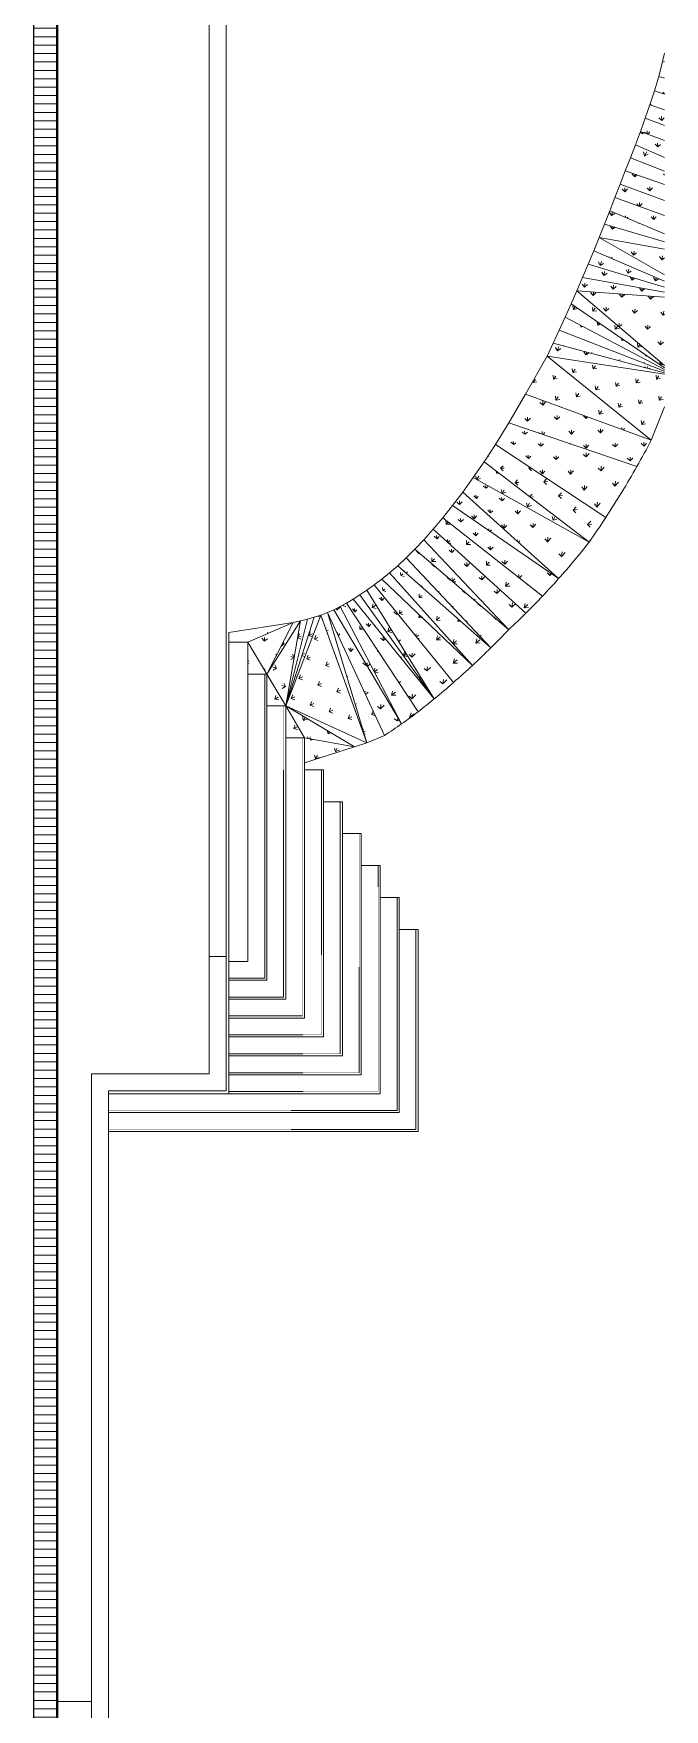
# Model space of a CAD drawing. Header units: millimetres. Extents: x 35540 to 832230, y -10956 to 416550.
# Drawn here: x 165497 to 173004, y 23644 to 43591 of the extents above; entities that cross this region are included whole.
import ezdxf

# ---------------------------------------------------------------- set-up
doc = ezdxf.new("R2010")
doc.units = ezdxf.units.MM
doc.linetypes.add('Overhead', pattern=[3.96875, 2.38125, -1.5875])
for name, color, linetype, lineweight in [('A-FLOR', 192, 'Continuous', 5), ('A-FLOR-LEVL', 51, 'Continuous', 5), ('A-FLOR-PATT', 8, 'Continuous', 5), ('A-WALL', 113, 'Continuous', 5), ('Q-CASE', 31, 'Continuous', 5), ('S-STRS', 31, 'Continuous', 5)]:
    doc.layers.add(name, color=color, linetype=linetype, lineweight=lineweight)

# ---------------------------------------------------------------- blocks, each defined once
blk = doc.blocks.new('DLN-Surface Channel-S1 - 300x150 _WD_-15637421-1_F U_F_A_')
at = {"layer": 'Q-CASE'}
h = blk.add_hatch(dxfattribs=at)
h.set_pattern_fill('FP_19', color=256, style=0, pattern_type=2)
h.set_pattern_definition([(270, (73747.67, 609.6), (100, 6e-15), [])])
h.paths.add_polyline_path([(21565, -135), (21565, 135), (-21565, 135), (-21565, -135), (20937, -135)], flags=0)
for p, q in [((-21565, 140), (21565, 140)), ((21565, 135), (-21565, 135)), ((-21565, -135), (21565, -135)), ((21565, -140), (-21565, -140))]:
    blk.add_line(p, q, dxfattribs=at)
blk = doc.blocks.new('FP_27-1_F U_F_A_')
at = {"layer": 'A-FLOR-PATT'}
for p, q in [((97158, 38559), (97164, 38554)), ((97173, 38583), (97174, 38583)), ((97306, 38418), (97335, 38447)), ((97306, 38418), (97349, 38417)), ((97306, 38418), (97338, 38386)), ((97642, 38417), (97654, 38430)), ((97642, 38417), (97671, 38419)), ((97642, 38417), (97675, 38387)), ((97479, 38248), (97509, 38279)), ((97479, 38248), (97523, 38247)), ((97479, 38248), (97511, 38215)), ((97652, 38078), (97681, 38108)), ((97820, 38255), (97852, 38289)), ((97820, 38255), (97866, 38257)), ((97820, 38255), (97853, 38224)), ((97996, 38089), (98030, 38125)), ((97657, 38074), (97694, 38075)), ((97847, 37930), (97850, 37933)), ((97996, 38089), (98043, 38092)), ((97996, 38089), (98029, 38057)), ((98170, 37919), (98205, 37958)), ((98170, 37919), (98218, 37924)), ((98170, 37919), (98202, 37887)), ((98341, 37747), (98378, 37787)), ((98341, 37747), (98390, 37752)), ((98341, 37747), (98373, 37714))]:
    blk.add_line(p, q, dxfattribs=at)
blk = doc.blocks.new('FP_28-1_F U_F_A_')
at = {"layer": 'A-FLOR-PATT'}
for p, q in [((95319, 36726), (95318, 36727)), ((95319, 36726), (95321, 36728)), ((95319, 36726), (95319, 36727)), ((95368, 36436), (95365, 36462)), ((95373, 36424), (95392, 36445)), ((95526, 36237), (95495, 36270)), ((95526, 36237), (95523, 36280)), ((95526, 36237), (95553, 36266)), ((95701, 36069), (95667, 36099)), ((95701, 36069), (95700, 36095)), ((95701, 36069), (95710, 36078)), ((95692, 35741), (95694, 35762)), ((95700, 35723), (95730, 35752)), ((95876, 35553), (95840, 35582)), ((95876, 35553), (95882, 35604)), ((95876, 35553), (95920, 35596)), ((96080, 35410), (96041, 35435)), ((96080, 35410), (96085, 35449)), ((96080, 35410), (96098, 35427))]:
    blk.add_line(p, q, dxfattribs=at)
blk = doc.blocks.new('FP_29-1_F U_F_A_')
at = {"layer": 'A-FLOR-PATT'}
for p, q in [((95897, 36843), (95866, 36876)), ((95897, 36843), (95889, 36882)), ((95897, 36843), (95918, 36866)), ((96070, 36675), (96037, 36706)), ((96070, 36675), (96066, 36705)), ((96070, 36675), (96081, 36687)), ((96085, 36370), (96085, 36388)), ((96096, 36353), (96117, 36375)), ((96252, 36168), (96219, 36200)), ((96252, 36168), (96255, 36217)), ((96252, 36168), (96289, 36206)), ((96430, 36004), (96395, 36034)), ((96430, 36004), (96435, 36055)), ((96430, 36004), (96472, 36047)), ((96618, 35851), (96626, 35904)), ((96618, 35851), (96582, 35879)), ((96618, 35851), (96666, 35899))]:
    blk.add_line(p, q, dxfattribs=at)
blk = doc.blocks.new('FP_30-1_F U_F_A_')
at = {"layer": 'A-FLOR-PATT'}
for p, q in [((96339, 37399), (96305, 37428)), ((96339, 37399), (96337, 37409)), ((96339, 37399), (96344, 37404)), ((96238, 37292), (96242, 37296)), ((96403, 37117), (96409, 37122)), ((96522, 37242), (96488, 37272)), ((96522, 37242), (96521, 37252)), ((96522, 37242), (96526, 37247)), ((96705, 37086), (96671, 37115)), ((96568, 36941), (96575, 36949)), ((96705, 37086), (96704, 37094)), ((96705, 37086), (96709, 37090)), ((96888, 36930), (96854, 36959)), ((96888, 36930), (96888, 36937)), ((96888, 36930), (96892, 36933)), ((96733, 36766), (96742, 36775)), ((97072, 36774), (97037, 36803)), ((97072, 36774), (97072, 36779)), ((97072, 36774), (97074, 36777)), ((96898, 36591), (96909, 36602)), ((97255, 36618), (97221, 36647)), ((97255, 36618), (97255, 36622)), ((97255, 36618), (97257, 36620)), ((97042, 36438), (97042, 36440)), ((97063, 36416), (97076, 36430))]:
    blk.add_line(p, q, dxfattribs=at)
blk = doc.blocks.new('FP_31-1_F U_F_A_')
at = {"layer": 'A-FLOR-PATT'}
for p, q in [((95574, 36709), (95544, 36743)), ((95574, 36709), (95567, 36748)), ((95574, 36709), (95594, 36731)), ((95739, 36533), (95707, 36565)), ((95739, 36533), (95734, 36574)), ((95739, 36533), (95764, 36559)), ((95913, 36365), (95879, 36396)), ((95913, 36365), (95910, 36408)), ((95913, 36365), (95934, 36388)), ((96099, 35864), (96116, 35880)), ((96251, 35674), (96260, 35727)), ((96251, 35674), (96297, 35719)), ((96251, 35674), (96218, 35704))]:
    blk.add_line(p, q, dxfattribs=at)
blk = doc.blocks.new('FP_32-1_F U_F_A_')
at = {"layer": 'A-FLOR-PATT'}
for p, q in [((96550, 37576), (96517, 37607)), ((96550, 37576), (96544, 37617)), ((96550, 37576), (96574, 37604)), ((96727, 37412), (96694, 37443)), ((96727, 37412), (96723, 37455)), ((96727, 37412), (96755, 37443)), ((96905, 37249), (96872, 37280)), ((96905, 37249), (96903, 37294)), ((96905, 37249), (96936, 37283)), ((97084, 37087), (97050, 37117)), ((97084, 37087), (97083, 37133)), ((97084, 37087), (97117, 37123)), ((97263, 36925), (97229, 36955)), ((97263, 36925), (97265, 36973)), ((97263, 36925), (97299, 36963)), ((97442, 36763), (97408, 36794)), ((97442, 36763), (97446, 36813)), ((97442, 36763), (97482, 36804))]:
    blk.add_line(p, q, dxfattribs=at)
blk = doc.blocks.new('FP_33-1_F U_F_A_')
at = {"layer": 'A-FLOR-PATT'}
for p, q in [((95431, 36783), (95440, 36789)), ((95431, 36783), (95431, 36784)), ((95431, 36783), (95464, 36766)), ((95630, 36503), (95630, 36543)), ((95630, 36503), (95658, 36523)), ((95630, 36503), (95669, 36492)), ((95644, 36300), (95645, 36301)), ((95841, 36234), (95843, 36252)), ((95841, 36234), (95850, 36241)), ((95841, 36234), (95856, 36233)), ((95804, 35996), (95812, 36037)), ((95805, 35992), (95843, 36020)), ((95807, 35990), (95850, 35985)), ((96007, 35715), (96020, 35765)), ((96007, 35715), (96054, 35751)), ((96007, 35715), (96061, 35716)), ((96224, 35451), (96242, 35505)), ((96224, 35451), (96279, 35494)), ((96224, 35451), (96245, 35453))]:
    blk.add_line(p, q, dxfattribs=at)
blk = doc.blocks.new('FP_34-1_F U_F_A_')
at = {"layer": 'A-FLOR-PATT'}
for p, q in [((95904, 36962), (95902, 36998)), ((95904, 36962), (95929, 36978)), ((95904, 36962), (95942, 36948)), ((96104, 36686), (96108, 36728)), ((96104, 36686), (96136, 36709)), ((96104, 36686), (96145, 36676)), ((96334, 36642), (96338, 36673)), ((96334, 36642), (96355, 36657)), ((96334, 36642), (96376, 36637)), ((96297, 36421), (96302, 36446)), ((96306, 36410), (96331, 36428)), ((96318, 36395), (96337, 36392)), ((96543, 36374), (96554, 36423)), ((96543, 36374), (96586, 36408)), ((96543, 36374), (96593, 36373)), ((96741, 36096), (96757, 36150)), ((96741, 36096), (96790, 36136)), ((96741, 36096), (96794, 36098))]:
    blk.add_line(p, q, dxfattribs=at)
blk = doc.blocks.new('FP_35-1_F U_F_A_')
at = {"layer": 'A-FLOR-PATT'}
for p, q in [((96118, 37141), (96115, 37177)), ((96118, 37141), (96144, 37159)), ((96118, 37141), (96158, 37130)), ((96336, 36880), (96338, 36922)), ((96336, 36880), (96367, 36904)), ((96336, 36880), (96378, 36873)), ((96542, 36609), (96550, 36656)), ((96542, 36609), (96580, 36639)), ((96542, 36609), (96588, 36605)), ((96797, 36598), (96801, 36623)), ((96797, 36598), (96814, 36612)), ((96797, 36598), (96829, 36598)), ((96739, 36331), (96751, 36379)), ((96741, 36329), (96783, 36364)), ((96743, 36327), (96788, 36326)), ((97011, 36334), (97024, 36387)), ((97011, 36334), (97058, 36375)), ((97011, 36334), (97064, 36338)), ((96969, 36073), (96974, 36077))]:
    blk.add_line(p, q, dxfattribs=at)
blk = doc.blocks.new('FP_36-1_F U_F_A_')
at = {"layer": 'A-FLOR-PATT'}
for p, q in [((96835, 37778), (96802, 37808)), ((96835, 37778), (96831, 37820)), ((96835, 37778), (96863, 37808)), ((97012, 37612), (96979, 37644)), ((97012, 37612), (97009, 37657)), ((97012, 37612), (97041, 37644)), ((97185, 37445), (97153, 37476)), ((97185, 37445), (97184, 37491)), ((97185, 37445), (97217, 37479)), ((97355, 37275), (97323, 37307)), ((97355, 37275), (97357, 37323)), ((97355, 37275), (97389, 37310)), ((97522, 37116), (97525, 37152)), ((97529, 37110), (97558, 37140)), ((97894, 37139), (97861, 37171)), ((97894, 37139), (97897, 37171)), ((97894, 37139), (97913, 37160)), ((97719, 36961), (97724, 36967))]:
    blk.add_line(p, q, dxfattribs=at)
blk = doc.blocks.new('FP_37-1_F U_F_A_')
at = {"layer": 'A-FLOR-PATT'}
for p, q in [((96660, 37753), (96656, 37794)), ((96660, 37753), (96683, 37775)), ((96660, 37753), (96702, 37750)), ((96674, 37537), (96673, 37570)), ((96679, 37532), (96703, 37555)), ((96686, 37526), (96716, 37523)), ((96902, 37511), (96901, 37555)), ((96902, 37511), (96933, 37541)), ((96902, 37511), (96947, 37510)), ((97138, 37265), (97140, 37311)), ((97138, 37265), (97172, 37298)), ((97138, 37265), (97184, 37265)), ((97366, 37013), (97372, 37062)), ((97366, 37013), (97405, 37049)), ((97366, 37013), (97415, 37014)), ((97631, 37027), (97631, 37030)), ((97631, 37027), (97633, 37029)), ((97631, 37027), (97635, 37027)), ((97588, 36756), (97598, 36807)), ((97588, 36756), (97631, 36794)), ((97588, 36756), (97639, 36759))]:
    blk.add_line(p, q, dxfattribs=at)
blk = doc.blocks.new('FP_38-1_F U_F_A_')
at = {"layer": 'A-FLOR-PATT'}
for p, q in [((97134, 38178), (97097, 38205)), ((97134, 38178), (97123, 38213)), ((97134, 38178), (97156, 38201)), ((97019, 38058), (96986, 38090)), ((97019, 38058), (97011, 38096)), ((97019, 38058), (97040, 38080)), ((97187, 37884), (97156, 37918)), ((97187, 37884), (97183, 37926)), ((97187, 37884), (97213, 37911)), ((97326, 38030), (97291, 38059)), ((97326, 38030), (97319, 38070)), ((97326, 38030), (97352, 38058)), ((97512, 37875), (97478, 37905)), ((97512, 37875), (97509, 37919)), ((97512, 37875), (97542, 37908)), ((97348, 37704), (97318, 37738)), ((97348, 37704), (97348, 37750)), ((97348, 37704), (97379, 37735)), ((97691, 37712), (97658, 37743)), ((97691, 37712), (97692, 37760)), ((97691, 37712), (97726, 37750)), ((97505, 37548), (97506, 37566)), ((97520, 37534), (97537, 37552)), ((97863, 37542), (97831, 37575)), ((97863, 37542), (97868, 37595)), ((97863, 37542), (97903, 37585)), ((98029, 37365), (97998, 37399)), ((98029, 37365), (98038, 37422)), ((98029, 37365), (98073, 37412))]:
    blk.add_line(p, q, dxfattribs=at)
blk = doc.blocks.new('FP_39-1_F U_F_A_')
at = {"layer": 'A-FLOR-PATT'}
for p, q in [((97407, 38954), (97408, 38955)), ((97462, 38698), (97428, 38727)), ((97462, 38698), (97456, 38734)), ((97462, 38698), (97487, 38720)), ((97599, 38822), (97562, 38847)), ((97599, 38822), (97591, 38856)), ((97599, 38822), (97625, 38846)), ((97789, 38679), (97754, 38707)), ((97789, 38679), (97784, 38719)), ((97789, 38679), (97818, 38708)), ((98139, 38704), (98131, 38710)), ((98139, 38704), (98139, 38707)), ((98139, 38704), (98141, 38706)), ((97637, 38532), (97605, 38564)), ((97637, 38532), (97634, 38573)), ((97637, 38532), (97666, 38559)), ((97969, 38521), (97936, 38552)), ((97969, 38521), (97968, 38566)), ((97969, 38521), (98001, 38554)), ((98325, 38553), (98290, 38582)), ((98325, 38553), (98325, 38602)), ((98325, 38553), (98359, 38593)), ((97803, 38351), (97772, 38386)), ((97803, 38351), (97803, 38397)), ((97803, 38351), (97834, 38382)), ((98140, 38347), (98109, 38381)), ((98140, 38347), (98142, 38397)), ((98140, 38347), (98174, 38384)), ((98501, 38386), (98469, 38418)), ((98501, 38386), (98504, 38440)), ((98501, 38386), (98538, 38430)), ((98300, 38157), (98271, 38194)), ((98300, 38157), (98306, 38212)), ((98300, 38157), (98338, 38199)), ((98667, 38203), (98637, 38238)), ((98667, 38203), (98674, 38262)), ((98667, 38203), (98708, 38252)), ((98450, 37953), (98423, 37992)), ((98450, 37953), (98459, 38013)), ((98450, 37953), (98491, 37999))]:
    blk.add_line(p, q, dxfattribs=at)
blk = doc.blocks.new('FP_40-1_F U_F_A_')
at = {"layer": 'A-FLOR-PATT'}
for p, q in [((97807, 39168), (97775, 39201)), ((97807, 39168), (97808, 39217)), ((97807, 39168), (97840, 39204)), ((97627, 38977), (97595, 39009)), ((97627, 38977), (97628, 39025)), ((97627, 38977), (97661, 39013)), ((97977, 38995), (97945, 39027)), ((97977, 38995), (97978, 39043)), ((97977, 38995), (98010, 39030)), ((98323, 39010), (98291, 39042)), ((98323, 39010), (98323, 39034)), ((98323, 39010), (98340, 39028)), ((97774, 38831), (97767, 38838)), ((97799, 38823), (97800, 38854)), ((97811, 38819), (97833, 38842)), ((98149, 38824), (98117, 38856)), ((98149, 38824), (98149, 38871)), ((98149, 38824), (98182, 38859)), ((98324, 38656), (98323, 38702)), ((98496, 38839), (98463, 38870)), ((98496, 38839), (98495, 38885)), ((98496, 38839), (98527, 38873)), ((98670, 38670), (98638, 38701)), ((98670, 38670), (98670, 38716)), ((98670, 38670), (98702, 38704)), ((99013, 38681), (98980, 38712)), ((99013, 38681), (99011, 38726)), ((99013, 38681), (99043, 38714)), ((98324, 38656), (98291, 38687)), ((98324, 38656), (98356, 38690)), ((98847, 38504), (98814, 38535)), ((98847, 38504), (98846, 38549)), ((98847, 38504), (98878, 38537))]:
    blk.add_line(p, q, dxfattribs=at)
blk = doc.blocks.new('FP_41-1_F U_F_A_')
at = {"layer": 'A-FLOR-PATT'}
for p, q in [((98642, 41566), (98644, 41568)), ((98791, 41403), (98791, 41419)), ((98811, 41394), (98822, 41406)), ((99129, 41377), (99096, 41408)), ((99129, 41377), (99127, 41421)), ((99129, 41377), (99159, 41409))]:
    blk.add_line(p, q, dxfattribs=at)
blk = doc.blocks.new('FP_42-1_F U_F_A_')
at = {"layer": 'A-FLOR-PATT'}
for p, q in [((98786, 41706), (98754, 41738)), ((98786, 41706), (98785, 41754)), ((98786, 41706), (98818, 41741)), ((98956, 41533), (98927, 41564)), ((98959, 41532), (98959, 41580)), ((98960, 41532), (98991, 41567))]:
    blk.add_line(p, q, dxfattribs=at)
blk = doc.blocks.new('FP_43-1_F U_F_A_')
at = {"layer": 'A-FLOR-PATT'}
for p, q in [((98905, 41885), (98871, 41916)), ((98905, 41885), (98903, 41916)), ((98905, 41885), (98926, 41908)), ((99081, 41719), (99049, 41750)), ((99081, 41719), (99080, 41764)), ((99081, 41719), (99112, 41752))]:
    blk.add_line(p, q, dxfattribs=at)
blk = doc.blocks.new('FP_44-1_F U_F_A_')
at = {"layer": 'A-FLOR-PATT'}
blk.add_line((99256, 41905), (99243, 41919), dxfattribs=at)
blk = doc.blocks.new('FP_45-1_F U_F_A_')
at = {"layer": 'A-FLOR-PATT'}
for p, q in [((98995, 42398), (98971, 42417)), ((98995, 42398), (98993, 42415)), ((98995, 42398), (99007, 42410)), ((99177, 42242), (99144, 42272)), ((99177, 42242), (99174, 42284)), ((99177, 42242), (99207, 42271))]:
    blk.add_line(p, q, dxfattribs=at)
blk = doc.blocks.new('FP_46-1_F U_F_A_')
at = {"layer": 'A-FLOR-PATT'}
for q in [(99006, 42182), (99041, 42183), (99064, 42154)]:
    blk.add_line((99019, 42131), q, dxfattribs=at)
blk = doc.blocks.new('FP_50-1_F U_F_A_')
at = {"layer": 'A-FLOR-PATT'}
for p, q in [((99037, 42399), (99018, 42418)), ((99051, 42394), (99050, 42433)), ((99057, 42392), (99082, 42420))]:
    blk.add_line(p, q, dxfattribs=at)
blk = doc.blocks.new('FP_51-1_F U_F_A_')
at = {"layer": 'A-FLOR-PATT'}
for q in [(99190, 42587), (99221, 42601), (99253, 42588)]:
    blk.add_line((99223, 42555), q, dxfattribs=at)
blk = doc.blocks.new('FP_52-1_F U_F_A_')
at = {"layer": 'A-FLOR-PATT'}
blk.add_line((99094, 42740), (99098, 42744), dxfattribs=at)
blk = doc.blocks.new('FP_53-1_F U_F_A_')
at = {"layer": 'A-FLOR-PATT'}
blk.add_line((99256, 42874), (99235, 42894), dxfattribs=at)

msp = doc.modelspace()

# ---------------------------------------------------------------- hatches: boundary and pattern name
at = {"layer": 'A-FLOR-PATT'}
h = msp.add_hatch(dxfattribs=at)
h.set_pattern_fill('FP_51', color=256, style=0, pattern_type=2)
h.set_pattern_definition([(79.392, (168603.2, 43341.19), (-135.508, 204.1403), [47.529, -310.955]), (36.337, (168603.2, 43341.19), (-135.509, 204.14), [46.902, -203.24]), (123.576, (168603.2, 43341.19), (-201.502, -148.217), [45.942, -199.08])])
h.paths.add_polyline_path([(173003.8, 41025.2), (173003.8, 41111.8), (172290.1, 41321.9), (172226.8, 41162.4), (172459.5, 41121.3)], flags=0)
h = msp.add_hatch(dxfattribs=at)
h.set_pattern_fill('FP_52', color=256, style=0, pattern_type=2)
h.set_pattern_definition([(73.89, (168414.81, 43081.2), (-114.486, 218.118), [47.602, -311.438]), (30.639, (168414.81, 43081.2), (-114.486, 218.118), [46.66, -202.194]), (117.694, (168414.81, 43081.2), (-214.113, -126.822), [46.188, -200.15])])
h.paths.add_polyline_path([(173003.8, 41111.8), (173003.8, 41206.1), (172352.6, 41481.3), (172290.1, 41321.9), (172832.1, 41162.4)], flags=0)
h = msp.add_hatch(dxfattribs=at)
h.set_pattern_fill('FP_48', color=256, style=0, pattern_type=2)
h.set_pattern_definition([(62.346, (167656.8, 42194.81), (-66.715, 239.749), [47.599, -311.413]), (18.539, (167656.8, 42194.8), (-66.715, 239.749), [46.146, -199.968]), (105.55, (167656.8, 42194.8), (-233.343, -78.251), [46.661, -202.197])])
h.paths.add_polyline_path([(173003.8, 40642.1), (173003.8, 40717.8), (172226.8, 41162.4), (172163.3, 41002.6), (172714.7, 40766.1)], flags=0)
h = msp.add_hatch(dxfattribs=at)
h.set_pattern_fill('FP_50', color=256, style=0, pattern_type=2)
h.set_pattern_definition([(79.242, (168587.1, 43440.01), (-135.077, 203.9207), [47.501, -310.774]), (36.246, (168587.1, 43440), (-135.077, 203.921), [46.952, -203.459]), (123.521, (168587.1, 43440), (-201.952, -148.058), [45.863, -198.738])])
h.paths.add_polyline_path([(173003.8, 40717.8), (173003.8, 41025.2), (172226.8, 41162.4), (172919.4, 40766.1)], flags=0)
h = msp.add_hatch(dxfattribs=at)
h.set_pattern_fill('FP_49', color=256, style=0, pattern_type=2)
h.set_pattern_definition([(73.613, (168177.47, 42720.16), (-113.3776, 218.372), [47.596, -311.396]), (30.419, (168177.47, 42720.16), (-113.376, 218.373), [46.673, -202.251]), (117.438, (168177.47, 42720.16), (-214.658, -126.037), [46.134, -199.916])])
h.paths.add_polyline_path([(173003.8, 40573.2), (173003.8, 40642.1), (172162.5, 41002.9), (172097.1, 40843.9), (172357.8, 40766.1)], flags=0)
h = msp.add_hatch(dxfattribs=at)
h.set_pattern_fill('FP_43', color=256, style=0, pattern_type=2)
h.set_pattern_definition([(79.114, (168379, 43006.37), (-134.4957, 204.371), [47.51, -310.835]), (36.118, (168379, 43006.37), (-134.495, 204.373), [46.926, -203.348]), (123.349, (168379, 43006.37), (-202.171, -147.527), [45.873, -198.783])])
h.paths.add_polyline_path([(173003.8, 40510.5), (173003.8, 40573.2), (172097.1, 40843.9), (172030.4, 40685.5), (172905.8, 40528.1)], flags=0)
h = msp.add_hatch(dxfattribs=at)
h.set_pattern_fill('FP_44', color=256, style=0, pattern_type=2)
h.set_pattern_definition([(52.81, (166897.24, 41273.43), (-25.295, 249.3034), [47.486, -310.674]), (8.474, (166897.24, 41273.43), (-25.3, 249.303), [45.836, -198.622]), (95.794, (166897.24, 41273.43), (-241.789, -36.021), [46.984, -203.599])])
h.paths.add_polyline_path([(173003.8, 39612.7), (173003.8, 39637.7), (171962.3, 40528.1), (171892.9, 40371.6), (172848.9, 39718.5)], flags=0)
h = msp.add_hatch(dxfattribs=at)
h.set_pattern_fill('FP_42', color=256, style=0, pattern_type=2)
h.set_pattern_definition([(84.356, (168540.1, 43308.26), (-153.263, 189.0876), [47.376, -309.958]), (41.471, (168540.1, 43308.26), (-153.265, 189.086), [47.146, -204.298]), (129.026, (168540.1, 43308.26), (-188.406, -166.514), [45.638, -197.763])])
h.paths.add_polyline_path([(173003.8, 40453.4), (173003.8, 40510.5), (172030.4, 40685.5), (171962.3, 40528.1), (172226.8, 40509.1)], flags=0)
h = msp.add_hatch(dxfattribs=at)
h.set_pattern_fill('FP_47', color=256, style=0, pattern_type=2)
h.set_pattern_definition([(84.392, (168451.23, 43045.68), (-153.3696, 189.144), [47.386, -310.024]), (41.494, (168451.23, 43045.68), (-153.37, 189.144), [47.135, -204.254]), (129.037, (168451.23, 43045.68), (-188.297, -166.555), [45.658, -197.853])])
h.paths.add_polyline_path([(173003.8, 39637.7), (173003.8, 40453.4), (171962.3, 40528.1), (172909.2, 39718.5)], flags=0)
h = msp.add_hatch(dxfattribs=at)
h.set_pattern_fill('FP_41', color=256, style=0, pattern_type=2)
h.set_pattern_definition([(58.125, (167194.75, 41420.86), (-48.765, 244.5133), [47.58, -311.289]), (14.188, (167194.75, 41420.86), (-48.765, 244.514), [46.082, -199.687]), (101.279, (167194.75, 41420.86), (-238.272, -60.239), [46.749, -202.58])])
h.paths.add_polyline_path([(173003.8, 39590.4), (173003.8, 39612.7), (171892.9, 40371.6), (171822.3, 40215.9), (172847.1, 39673.3)], flags=0)
h = msp.add_hatch(dxfattribs=at)
h.set_pattern_fill('FP_40', color=256, style=0, pattern_type=2)
h.set_pattern_definition([(69.272, (167759.43, 41858.86), (-96.3005, 227.029), [47.612, -311.502]), (25.975, (167759.43, 41858.86), (-96.301, 227.03), [46.595, -201.911]), (112.986, (167759.43, 41858.86), (-223.403, -108.842), [46.239, -200.37])])
h.paths.add_polyline_path([(173003.8, 39570.3), (173003.8, 39590.4), (171822.3, 40215.9), (171751, 40060.8), (172847.1, 39631.7)], flags=0)
h = msp.add_hatch(dxfattribs=at)
h.set_pattern_fill('FP_38', color=256, style=0, pattern_type=2)
h.set_pattern_definition([(80.167, (168174.56, 42317.57), (-138.7633, 200.789), [47.444, -310.401]), (37.215, (168174.56, 42317.57), (-138.762, 200.791), [47.059, -203.924]), (124.648, (168174.56, 42317.57), (-199.875, -151.799), [45.764, -198.309])])
h.paths.add_polyline_path([(173003.8, 39535.9), (173003.8, 39552.3), (171679.1, 39906), (171607, 39751.5), (172847.1, 39560.1)], flags=0)
h = msp.add_hatch(dxfattribs=at)
h.set_pattern_fill('FP_39', color=256, style=0, pattern_type=2)
h.set_pattern_definition([(74.806, (167987.98, 42085.54), (-118.5037, 214.7357), [47.55, -311.092]), (31.725, (167987.98, 42085.54), (-118.504, 214.735), [46.843, -202.985]), (118.893, (167987.98, 42085.54), (-212.498, -131.372), [45.987, -199.277])])
h.paths.add_polyline_path([(173003.8, 39552.3), (173003.8, 39570.3), (171751, 40060.8), (171679.1, 39906), (172847.1, 39594.1)], flags=0)
h = msp.add_hatch(dxfattribs=at)
h.set_pattern_fill('FP_46', color=256, style=0, pattern_type=2)
h.set_pattern_definition([(53.413, (167070.92, 40734.23), (-29.285, 247.9226), [47.587, -311.338]), (9.403, (167070.92, 40734.23), (-29.285, 247.923), [46.225, -200.307]), (96.737, (167070.92, 40734.23), (-243.219, -40.279), [46.809, -202.837])])
h.paths.add_polyline_path([(172847.1, 38751.1), (171607, 39751.5), (171351.2, 39297.3), (172763, 38781.8)], flags=0)
h = msp.add_hatch(dxfattribs=at)
h.set_pattern_fill('FP_45', color=256, style=0, pattern_type=2)
h.set_pattern_definition([(54.383, (166868.74, 40449.92), (-32.3657, 248.736), [47.475, -310.603]), (9.972, (166868.74, 40449.92), (-32.366, 248.736), [45.861, -198.731]), (97.413, (166868.74, 40449.92), (-240.897, -42.353), [47.031, -203.802])])
h.paths.add_polyline_path([(172847.1, 38751.1), (173003.8, 39146.6), (173003.8, 39535.9), (171607, 39751.5), (171962.3, 39464.8)], flags=0)
h = msp.add_hatch(dxfattribs=at)
h.set_pattern_fill('FP_37', color=256, style=0, pattern_type=2)
h.set_pattern_definition([(61.442, (167139.98, 40205.17), (-65.4636, 237.949), [47.599, -311.413]), (18.076, (167139.98, 40205.17), (-65.463, 237.949), [46.762, -202.635]), (105.382, (167139.98, 40205.17), (-237.088, -77.381), [46.273, -200.516])])
h.paths.add_polyline_path([(172107.8, 37537.4), (170857.1, 38492.6), (170728.9, 38306.6), (171953.8, 37623.3)], flags=0)
h = msp.add_hatch(dxfattribs=at)
h.set_pattern_fill('FP_35', color=256, style=0, pattern_type=2)
h.set_pattern_definition([(90, (77819.34, -3073.8), (-174.006, 167.637), [46.729, -305.725]), (46.726, (77819.34, -3073.8), (-174.00785, 167.6363), [47.595, -206.246]), (136.068, (77819.34, -3073.8), (-174.0063, -184.8159), [45.304, -196.317])])
h.paths.add_polyline_path([(171744.6, 37102.6), (170604.4, 38133.7), (170483.6, 37973.6), (171566, 37226)], flags=0)
h = msp.add_hatch(dxfattribs=at)
h.set_pattern_fill('FP_36', color=256, style=0, pattern_type=2)
h.set_pattern_definition([(45.199, (165361.22, 39635.43), (6.255, 247.5827), [47.623, -311.574]), (1.692, (165361.22, 39635.43), (6.251, 247.5825), [46.305, -200.655]), (88.553, (165361.22, 39635.43), (-246.853, -7.29), [46.437, -201.225])])
h.paths.add_polyline_path([(171150.4, 36495.4), (170142, 37565.6), (170034.9, 37452.4), (171056.9, 36575.7)], flags=0)
h = msp.add_hatch(dxfattribs=at)
h.set_pattern_fill('FP_32', color=256, style=0, pattern_type=2)
h.set_pattern_definition([(90, (76326.93, -2787.8), (-175.252, 164.723), [46.205, -302.294]), (46.36, (76326.93, -2787.8), (-175.25273, 164.7228), [47.614, -206.328]), (136.774, (76326.93, -2787.8), (-175.2522, -183.7757), [45.096, -195.418])])
h.paths.add_polyline_path([(170938, 36279.9), (169931.2, 37349.8), (169830.9, 37257), (170896.9, 36316.1)], flags=0)
h = msp.add_hatch(dxfattribs=at)
h.set_pattern_fill('FP_31', color=256, style=0, pattern_type=2)
h.set_pattern_definition([(90, (75706.38, -2415.73), (-175.905, 164.477), [46.059, -301.342]), (46.121, (75706.38, -2415.73), (-175.9057, 164.4756), [47.584, -206.195]), (136.923, (75706.38, -2415.73), (-175.9043, -182.92455), [45.154, -195.668])])
h.paths.add_polyline_path([(170719.4, 36070.6), (169733.9, 37173.1), (169640.4, 37097.2), (170696.5, 36092.3)], flags=0)
h = msp.add_hatch(dxfattribs=at)
h.set_pattern_fill('FP_33', color=256, style=0, pattern_type=2)
h.set_pattern_definition([(39.708, (165355.86, 38632.47), (27.2437, 244.5753), [47.586, -311.332]), (356.489, (165355.86, 38632.47), (27.242, 244.576), [46.752, -202.592]), (83.644, (165355.86, 38632.47), (-248.876, 15.272), [46.142, -199.947])])
h.paths.add_polyline_path([(170264.7, 35671.1), (169380.5, 36909.7), (169300.1, 36858.2), (170169.9, 35787.8)], flags=0)
h = msp.add_hatch(dxfattribs=at)
h.set_pattern_fill('FP_34', color=256, style=0, pattern_type=2)
h.set_pattern_definition([(33.279, (164940.33, 38849.67), (56.7855, 241.372), [47.624, -311.58]), (349.696, (164940.33, 38849.67), (56.786, 241.371), [46.407, -201.097]), (76.761, (164940.33, 38849.67), (-243.512, 44.271), [46.493, -201.469])])
h.paths.add_polyline_path([(170264.7, 35671.1), (169460.9, 36964.4), (169380.5, 36909.7), (170169.9, 35803.9)], flags=0)
h = msp.add_hatch(dxfattribs=at)
h.set_pattern_fill('FP_30', color=256, style=0, pattern_type=2)
h.set_pattern_definition([(90, (74065.81, -644.32), (-177.986, 166.155), [45.805, -299.68]), (45.215, (74065.8, -644.32), (-177.9848, 166.15604), [47.374, -205.288]), (136.969, (74065.8, -644.32), (-177.9865, -179.3295), [45.654, -197.834])])
h.paths.add_polyline_path([(169876.6, 35374.3), (169145.1, 36769.6), (169070.9, 36728.6), (169785.1, 35528.1)], flags=0)
h = msp.add_hatch(dxfattribs=at)
h.set_pattern_fill('FP_57', color=256, style=0, pattern_type=2)
h.set_pattern_definition([(111.227, (153570.03, -2055.86), (-232.4479, 102.3909), [47.625, -311.585]), (66.227, (153570.03, -2055.86), (-232.448, 102.391), [47.625, -206.375]), (156.227, (153570.03, -2055.86), (-102.391, -232.448), [47.625, -206.375])])
h.paths.add_polyline_path([(167822, 36347.5), (168047, 36347.5), (168272, 36445.8), (168272, 36532.1), (167822, 36459.8)], flags=0)
h.paths.add_polyline_path([(168272, 36445.8), (168584.2, 36582.3), (168272, 36532.1), (168272, 36520.9)], flags=0)
h = msp.add_hatch(dxfattribs=at)
h.set_pattern_fill('FP_59', color=256, style=0, pattern_type=2)
h.set_pattern_definition([(86.029, (130903.66, 58212.7), (-166.6664, 190.5043), [47.482, -310.651]), (41.056, (130903.66, 58212.7), (-166.6661, 190.5044), [47.609, -206.304]), (131.182, (130903.66, 58212.7), (-191.4658, -166.7707), [47.46, -205.66])])
h.paths.add_polyline_path([(168272, 35966.5), (168584.2, 36582.3), (168047, 36347.5), (168271.4, 35967.5)], flags=0)
h = msp.add_hatch(dxfattribs=at)
h.set_pattern_fill('FP_24', color=256, style=0, pattern_type=2)
h.set_pattern_definition([(173.062, (171906.61, 37716.09), (-200.156, -156.167), [47.614, -311.51]), (128.078, (171906.6, 37716.1), (-200.154, -156.168), [47.531, -205.966]), (217.962, (171906.6, 37716.1), (156.337, -199.547), [47.601, -206.27])])
h.paths.add_polyline_path([(168272, 35966.5), (168672, 36599.6), (168582.2, 36578.2), (168497, 36410.2)], flags=0)
h = msp.add_hatch(dxfattribs=at)
h.set_pattern_fill('FP_58', color=256, style=0, pattern_type=2)
h.set_pattern_definition([(164.45, (162062.18, 45980.75), (-212.2135, -126.9767), [43.99, -287.801]), (116.452, (162062.18, 45980.75), (-212.215, -126.974), [45.22, -195.953]), (210.894, (162062.18, 45980.75), (107.4326, -215.923), [46.369, -200.932])])
h.paths.add_polyline_path([(168497, 35587), (168669, 36594.9), (168497, 36322.6)], flags=0)
h.paths.add_polyline_path([(168497, 35587), (168497, 36322.6), (168272, 35966.5), (168496.7, 35587.5)], flags=0)
h = msp.add_hatch(dxfattribs=at)
h.set_pattern_fill('FP_28', color=256, style=0, pattern_type=2)
h.set_pattern_definition([(22.679, (165569.3, 36633.71), (96.824, 233.524), [47.623, -311.571]), (337.948, (165569.3, 36633.71), (96.825, 233.524), [47.459, -205.654]), (67.48, (165569.3, 36633.71), (-234.597, 95.03), [47.4, -205.401])])
h.paths.add_polyline_path([(168497, 35587), (168915.6, 36668.7), (168835.4, 36637.8), (168584.2, 35857.9)], flags=0)
h = msp.add_hatch(dxfattribs=at)
h.set_pattern_fill('FP_61', color=256, style=0, pattern_type=2)
h.set_pattern_definition([(26.178, (161519.3, 38683.02), (91.9518, 235.4625), [46.953, -307.189]), (340.67, (161519.3, 38683.02), (91.9536, 235.462), [44.88, -194.478]), (68.668, (161519.3, 38683.02), (-225.8647, 79.2303), [47.396, -205.384])])
h.paths.add_polyline_path([(169460.9, 35150.3), (168915.6, 36668.7), (168497, 35587), (169068.9, 35327.9)], flags=0)
h = msp.add_hatch(dxfattribs=at)
h.set_pattern_fill('FP_26', color=256, style=0, pattern_type=2)
h.set_pattern_definition([(20.162, (165520.17, 36467.99), (106.965, 229.134), [47.623, -311.571]), (335.415, (165520.17, 36467.99), (106.965, 229.134), [47.469, -205.7]), (64.976, (165520.17, 36467.99), (-230.219, 105.328), [47.413, -205.458])])
h.paths.add_polyline_path([(168497, 35587), (168836.9, 36642.5), (168754.9, 36615.2), (168584.2, 35934.9)], flags=0)
h = msp.add_hatch(dxfattribs=at)
h.set_pattern_fill('FP_25', color=256, style=0, pattern_type=2)
h.set_pattern_definition([(17.715, (165457, 36323.18), (116.64, 224.421), [47.623, -311.572]), (332.957, (165457, 36323.18), (116.64, 224.422), [47.476, -205.731]), (62.538, (165457, 36323.18), (-225.523, 115.122), [47.423, -205.499])])
h.paths.add_polyline_path([(168497, 35587), (168756, 36619.6), (168671.3, 36595.6), (168562.6, 35966.5)], flags=0)
h = msp.add_hatch(dxfattribs=at)
h.set_pattern_fill('FP_27', color=256, style=0, pattern_type=2)
h.set_pattern_definition([(17.979, (164825.61, 38196.84), (118.7004, 218.904), [47.618, -311.541]), (334.142, (164825.6, 38196.84), (118.701, 218.904), [46.448, -201.275]), (61.531, (164825.6, 38196.84), (-222.92, 108.043), [46.69, -202.325])])
h.paths.add_polyline_path([(169460.9, 35150.3), (168992.7, 36698.5), (168915.6, 36668.7), (169380.4, 35374.3)], flags=0)
h = msp.add_hatch(dxfattribs=at)
h.set_pattern_fill('FP_29', color=256, style=0, pattern_type=2)
h.set_pattern_definition([(18.116, (164851.05, 38295.95), (118.4443, 219.2666), [47.613, -311.507]), (334.23, (164851.05, 38295.95), (118.441, 219.269), [46.404, -201.085]), (61.623, (164851.05, 38295.95), (-222.874, 107.601), [46.727, -202.485])])
h.paths.add_polyline_path([(169460.9, 35150.3), (169674.1, 35237.6), (169001.6, 36668.7), (169393.1, 35374.3)], flags=0)
h = msp.add_hatch(dxfattribs=at)
h.set_pattern_fill('FP_60', color=256, style=0, pattern_type=2)
h.set_pattern_definition([(30.437, (177005.83, 9005.51), (63.3216, 244.736), [47.563, -311.179]), (345.634, (177005.83, 9005.5), (63.322, 244.7367), [47.61, -206.31]), (75.494, (177005.83, 9005.5), (-245.9812, 63), [47.399, -205.396])])
h.paths.add_polyline_path([(168047.6, 35966.5), (168271.4, 35967.5), (168047, 36347.5), (168047, 35966.5)], flags=0)
h = msp.add_hatch(dxfattribs=at)
h.set_pattern_fill('FP_54', color=256, style=0, pattern_type=2)
h.set_pattern_definition([(28.787, (168384.47, 38580.95), (62.895, 228.062), [46.743, -305.813]), (346.674, (168384.47, 38580.95), (62.899, 228.061), [47.418, -205.48]), (74.582, (168384.47, 38580.95), (-246.09, 58.288), [44.358, -192.218])])
h.paths.add_polyline_path([(168272.3, 35587), (168496.7, 35587.5), (168272, 35966.5), (168272, 35587)], flags=0)
h = msp.add_hatch(dxfattribs=at)
h.set_pattern_fill('FP_53', color=256, style=0, pattern_type=2)
h.set_pattern_definition([(28.787, (168609.47, 38229.25), (62.895, 228.062), [46.743, -305.813]), (346.674, (168609.47, 38229.25), (62.899, 228.061), [47.418, -205.48]), (74.582, (168609.47, 38229.25), (-246.09, 58.288), [44.358, -192.218])])
h.paths.add_polyline_path([(168649.7, 35207.5), (168722, 35207.5), (168497, 35587), (168497, 35207.5)], flags=0)
h = msp.add_hatch(dxfattribs=at)
h.set_pattern_fill('FP_55', color=256, style=0, pattern_type=2)
h.set_pattern_definition([(77.67, (167758.95, 38855.83), (-139.029, 179.6535), [43.431, -284.146]), (33.888, (167758.95, 38855.83), (-139.028, 179.654), [47.202, -204.543]), (127.735, (167758.95, 38855.83), (-208.981, -140.366), [42.594, -184.572])])
h.paths.add_polyline_path([(169314.8, 35099.6), (169460.9, 35150.3), (168497, 35587), (169229.6, 35150.3)], flags=0)
h = msp.add_hatch(dxfattribs=at)
h.set_pattern_fill('FP_62', color=256, style=0, pattern_type=2)
h.set_pattern_definition([(61.284, (162460.23, 38217.41), (-59.8005, 237.419), [47.625, -311.585]), (18.468, (162460.23, 38217.4), (-59.8, 237.42), [45.939, -199.068]), (104.137, (162460.23, 38217.4), (-232.389, -77.6105), [45.906, -198.928])])
h.paths.add_polyline_path([(169314.8, 35099.6), (168497, 35587), (168722, 35207.5), (169172, 35125.6)], flags=0)
h = msp.add_hatch(dxfattribs=at)
h.set_pattern_fill('FP_56', color=256, style=0, pattern_type=2)
h.set_pattern_definition([(59.992, (166317.04, 32844.88), (-60.6, 219.9134), [46.617, -304.989]), (19.679, (166317.04, 32844.88), (-60.6, 219.913), [47.083, -204.028]), (105.406, (166317.04, 32844.88), (-236.445, -84.56), [42.771, -185.34])])
h.paths.add_polyline_path([(168722, 34911.2), (169314.8, 35099.6), (168722, 35207.5), (168722, 35099.6)], flags=0)

# ---------------------------------------------------------------- linework, layer by layer
at = {"layer": 'A-FLOR'}
for p, q in [((165787, 48707.7), (165787, 23740.5)), ((167787, 32607.5), (167787, 45157.5)), ((172982, 43258.4), (173003.8, 43356.3)), ((172935.3, 43080.7), (172982, 43258.4)), ((173003.8, 43252.4), (172982, 43258.4)), ((172831.4, 42743.5), (172884.8, 42909.4)), ((172884.8, 42909.4), (172935.3, 43080.7)), ((173003.8, 42870.4), (172884.8, 42909.4)), ((173003.8, 43060), (172935.3, 43080.7)), ((172775.5, 42582), (172831.4, 42743.5)), ((173003.8, 42682.8), (172831.4, 42743.5)), ((172717.6, 42423.7), (172775.5, 42582)), ((173003.8, 42497.6), (172775.5, 42582)), ((172658.2, 42267.3), (172717.6, 42423.7)), ((173003.8, 42317.7), (172717.6, 42423.7)), ((172537, 41955.6), (172597.9, 42111.6)), ((172597.9, 42111.6), (172658.2, 42267.3)), ((173003.8, 41953), (172597.9, 42111.6)), ((172658.2, 42267.3), (173003.8, 42116.8)), ((172475.9, 41798.4), (172537, 41955.6)), ((173003.8, 41793.2), (172537, 41955.6)), ((172414.5, 41640.2), (172475.9, 41798.4)), ((173003.8, 41601.8), (172475.9, 41798.4)), ((172352.6, 41481.3), (172414.5, 41640.2)), ((173003.8, 41423), (172414.5, 41640.2)), ((172226.8, 41162.4), (172290.1, 41321.9)), ((172290.1, 41321.9), (172352.6, 41481.3)), ((173003.8, 41111.8), (172290.1, 41321.9)), ((172352.6, 41481.3), (173003.8, 41206.1)), ((172162.5, 41002.9), (172226.8, 41162.4)), ((173003.8, 40717.8), (172226.8, 41162.4)), ((173003.8, 41025.2), (172226.8, 41162.4)), ((172097.1, 40843.9), (172162.5, 41002.9)), ((172162.5, 41002.9), (173003.8, 40642.1)), ((172030.4, 40685.5), (172097.1, 40843.9)), ((173003.8, 40573.2), (172097.1, 40843.9)), ((171892.9, 40371.6), (171962.3, 40528.1)), ((171962.3, 40528.1), (172030.4, 40685.5)), ((171962.3, 40528.1), (173003.8, 40453.4)), ((173003.8, 39637.7), (171962.3, 40528.1)), ((173003.8, 40510.5), (172030.4, 40685.5)), ((171822.3, 40215.9), (171892.9, 40371.6)), ((173003.8, 39612.7), (171892.9, 40371.6)), ((171751, 40060.8), (171822.3, 40215.9)), ((173003.8, 39590.4), (171822.3, 40215.9)), ((171607, 39751.5), (171679.1, 39906)), ((171679.1, 39906), (171751, 40060.8)), ((173003.8, 39552.3), (171679.1, 39906)), ((173003.8, 39570.3), (171751, 40060.8)), ((171351.2, 39297.3), (171607, 39751.5)), ((171607, 39751.5), (173003.8, 39535.9)), ((171607, 39751.5), (172847.1, 38751.1)), ((171152.2, 38957.5), (171351.2, 39297.3)), ((172847.1, 38751.1), (171351.2, 39297.3)), ((173003.8, 39146.6), (172847.1, 38751.1)), ((170993.2, 38700), (171152.2, 38957.5)), ((172676.5, 38439.2), (171152.2, 38957.5)), ((170857.1, 38492.6), (170993.2, 38700)), ((172306.6, 37832.1), (170993.2, 38700)), ((170604.4, 38133.7), (170728.9, 38306.6)), ((170728.9, 38306.6), (170857.1, 38492.6)), ((172107.8, 37537.4), (170728.9, 38306.6)), ((170857.1, 38492.6), (172107.8, 37537.4)), ((170483.6, 37973.6), (170604.4, 38133.7)), ((171744.6, 37102.6), (170604.4, 38133.7)), ((170366.2, 37825.8), (170483.6, 37973.6)), ((171744.6, 37102.6), (170483.6, 37973.6)), ((170252.4, 37690), (170366.2, 37825.8)), ((170366.2, 37825.8), (171553, 36894)), ((170034.9, 37452.4), (170142, 37565.6)), ((170142, 37565.6), (170252.4, 37690)), ((170142, 37565.6), (171150.4, 36495.4)), ((171354.8, 36691.6), (170252.4, 37690)), ((169830.9, 37257), (169931.2, 37349.8)), ((169931.2, 37349.8), (170034.9, 37452.4)), ((169931.2, 37349.8), (170938, 36279.9)), ((171150.4, 36495.4), (170034.9, 37452.4)), ((169640.4, 37097.2), (169733.9, 37173.1)), ((169733.9, 37173.1), (169830.9, 37257)), ((170719.4, 36070.6), (169733.9, 37173.1)), ((169830.9, 37257), (170938, 36279.9)), ((169300.1, 36858.2), (169380.5, 36909.7)), ((169380.5, 36909.7), (169463.7, 36966.3)), ((170264.7, 35671.1), (169380.5, 36909.7)), ((169463.7, 36966.3), (169550.3, 37028.6)), ((169463.7, 36966.3), (170264.7, 35671.1)), ((169550.3, 37028.6), (169640.4, 37097.2)), ((170494.9, 35867.6), (169550.3, 37028.6)), ((169640.4, 37097.2), (170719.4, 36070.6)), ((168992.7, 36698.5), (169068.9, 36732)), ((169068.9, 36732), (169145.1, 36769.6)), ((169876.6, 35374.3), (169068.9, 36732)), ((169145.1, 36769.6), (169221.9, 36811.6)), ((169876.6, 35374.3), (169145.1, 36769.6)), ((169221.9, 36811.6), (169300.1, 36858.2)), ((169221.9, 36811.6), (170073.5, 35518.9)), ((170264.7, 35671.1), (169300.1, 36858.2)), ((167822, 36459.8), (168584.2, 36582.3)), ((168047, 36347.5), (168584.2, 36582.3)), ((168272, 35966.5), (168672, 36599.6)), ((168584.2, 36582.3), (168272, 35966.5)), ((168497, 35587), (168915.6, 36668.7)), ((168497, 35587), (168836.9, 36642.5)), ((168497, 35587), (168756, 36619.6)), ((168672, 36599.6), (168497, 35587)), ((168584.2, 36582.3), (168672, 36599.6)), ((168672, 36599.6), (168756, 36619.6)), ((168756, 36619.6), (168836.9, 36642.5)), ((168836.9, 36642.5), (168915.6, 36668.7)), ((168915.6, 36668.7), (168992.7, 36698.5)), ((168915.6, 36668.7), (169460.9, 35150.3)), ((169460.9, 35150.3), (168992.7, 36698.5)), ((168992.7, 36698.5), (169674.1, 35237.6)), ((167822, 36347.5), (167822, 36459.8)), ((168047, 36347.5), (168272, 35966.5)), ((168272, 35966.5), (168047, 35966.5)), ((168272, 35587), (168272, 35966.5)), ((168497, 35587), (168272, 35966.5)), ((168497, 35587), (168272, 35587)), ((168497, 35207.5), (168497, 35587)), ((168722, 35207.5), (168497, 35587)), ((169460.9, 35150.3), (168497, 35587)), ((168497, 35587), (169314.8, 35099.6)), ((168722, 35207.5), (168497, 35207.5)), ((169314.8, 35099.6), (168722, 35207.5)), ((168722, 34911.2), (168722, 35207.5)), ((169460.9, 35150.3), (169314.8, 35099.6)), ((169674.1, 35237.6), (169460.9, 35150.3)), ((169314.8, 35099.6), (168722, 34911.2)), ((165787, 23740.5), (166187, 23740.5))]:
    msp.add_line(p, q, dxfattribs=at)
for centre, radius, start, end in [((162686.6, 44108.4), 11486.4, 330.42525, 332.1986), ((162686.6, 44108.4), 11486.4, 326.87857, 330.42525), ((162686.6, 44108.4), 11486.4, 325.10523, 326.87857), ((165018.2, 43090.9), 9005.8, 318.32302, 321.92769), ((165018.2, 43090.9), 9005.8, 316.52068, 318.32302), ((165018.2, 43090.9), 9005.8, 314.71835, 316.52068), ((165018.2, 43090.9), 9005.8, 312.91601, 314.71835), ((163535.6, 43789.4), 10544.5, 314.58826, 316.23286), ((163535.6, 43789.4), 10544.5, 312.94366, 314.58826), ((163535.6, 43789.4), 10544.5, 311.29906, 312.94366), ((163535.6, 43789.4), 10544.5, 309.65447, 311.29906), ((166293.2, 40462.5), 6223.3, 305.15544, 307.40495), ((166293.2, 40462.5), 6223.3, 307.40495, 309.65447), ((166293.2, 40462.5), 6223.3, 302.90592, 305.15544)]:
    msp.add_arc(centre, radius, start, end, dxfattribs=at)
at = {"layer": 'A-FLOR-LEVL'}
for p in [(166187, 23740.5), (165787, 15724.2)]:
    msp.add_line(p, (165787, 23740.5), dxfattribs=at)
at = {"layer": 'A-WALL', "color": 9}
for p, q in [((167587, 31207.5), (167587, 45156.9)), ((167787, 32607.5), (167587, 32607.5)), ((167787, 32607.5), (167787, 31007.5)), ((166187, 31207.5), (167587, 31207.5)), ((166187, 4857.5), (166187, 31207.5)), ((167787, 31007.5), (166387, 31007.5)), ((166387, 31007.5), (166387, 4657.5))]:
    msp.add_line(p, q, dxfattribs=at)
at = {"layer": 'S-STRS'}
for p, q in [((168047, 36347.5), (167822, 36347.5)), ((167822, 36347.5), (167822, 32547.5)), ((168047, 32547.5), (168047, 36347.5)), ((168272, 32322.5), (168272, 35587.5)), ((168497, 32097.5), (168497, 35207.5)), ((168722, 34827.5), (168722, 34911.2)), ((168947, 34827.5), (168722, 34827.5)), ((168722, 31872.5), (168722, 34827.5)), ((168947, 34447.5), (168947, 34827.5)), ((169172, 34447.5), (168947, 34447.5)), ((168947, 31647.5), (168947, 34447.5)), ((169172, 34067.5), (169172, 34447.5)), ((169397, 34067.5), (169172, 34067.5)), ((169172, 31422.5), (169172, 34067.5)), ((169397, 33687.5), (169397, 34067.5)), ((169622, 33687.5), (169397, 33687.5)), ((169397, 31197.5), (169397, 33687.5)), ((169622, 33307.5), (169622, 33687.5)), ((169847, 33307.5), (169622, 33307.5)), ((169622, 30972.5), (169622, 33307.5)), ((169847, 32927.5), (169847, 33307.5)), ((170072, 32927.5), (169847, 32927.5)), ((169847, 30747.5), (169847, 32927.5)), ((170072, 30522.5), (170072, 32927.5)), ((167822, 32547.5), (168047, 32547.5)), ((167822, 32322.5), (167822, 32547.5)), ((167822, 32097.5), (167822, 32322.5)), ((167822, 32322.5), (168272, 32322.5)), ((167822, 31872.5), (167822, 32097.5)), ((167822, 32097.5), (168497, 32097.5)), ((167822, 31647.5), (167822, 31872.5)), ((167822, 31872.5), (168722, 31872.5)), ((167822, 31422.5), (167822, 31647.5)), ((167822, 31647.5), (168947, 31647.5)), ((167822, 31197.5), (167822, 31422.5)), ((167822, 31422.5), (169172, 31422.5)), ((167822, 30972.5), (167822, 31197.5)), ((167822, 31197.5), (169397, 31197.5)), ((166387, 30972.5), (167822, 30972.5)), ((167822, 30972.5), (169622, 30972.5)), ((166387, 30747.5), (169847, 30747.5)), ((166387, 30522.5), (170072, 30522.5))]:
    msp.add_line(p, q, dxfattribs=at)
at = {"layer": 'S-STRS', "linetype": 'Overhead'}
for p, q in [((168247, 32347.5), (168247, 35966.5)), ((168472, 32122.5), (168472, 35587)), ((168697, 31897.5), (168697, 35207.5)), ((168922, 31672.5), (168922, 34827.5)), ((169147, 31447.5), (169147, 34447.5)), ((169372, 31222.5), (169372, 34067.5)), ((169597, 30997.5), (169597, 33687.5)), ((169822, 30772.5), (169822, 33307.5)), ((170047, 30547.5), (170047, 32927.5)), ((167822, 32347.5), (168247, 32347.5)), ((167822, 32122.5), (168472, 32122.5)), ((167822, 31897.5), (168697, 31897.5)), ((167822, 31672.5), (168922, 31672.5)), ((167822, 31447.5), (169147, 31447.5)), ((167822, 31222.5), (169372, 31222.5)), ((167822, 30997.5), (169597, 30997.5)), ((166387, 30772.5), (169822, 30772.5)), ((166387, 30547.5), (170047, 30547.5))]:
    msp.add_line(p, q, dxfattribs=at)

# ---------------------------------------------------------------- block references
at = {"layer": 'A-FLOR'}
for name in ['FP_53-1_F U_F_A_', 'FP_52-1_F U_F_A_', 'FP_51-1_F U_F_A_', 'FP_45-1_F U_F_A_', 'FP_50-1_F U_F_A_', 'FP_46-1_F U_F_A_', 'FP_43-1_F U_F_A_', 'FP_44-1_F U_F_A_', 'FP_42-1_F U_F_A_', 'FP_41-1_F U_F_A_', 'FP_40-1_F U_F_A_', 'FP_39-1_F U_F_A_', 'FP_27-1_F U_F_A_', 'FP_38-1_F U_F_A_', 'FP_37-1_F U_F_A_', 'FP_36-1_F U_F_A_', 'FP_32-1_F U_F_A_', 'FP_30-1_F U_F_A_', 'FP_35-1_F U_F_A_', 'FP_34-1_F U_F_A_', 'FP_28-1_F U_F_A_', 'FP_33-1_F U_F_A_', 'FP_31-1_F U_F_A_', 'FP_29-1_F U_F_A_']:
    msp.add_blockref(name, (73747.7, 0), dxfattribs=at)
at = {"layer": 'Q-CASE', "rotation": 269.9999999999994}
msp.add_blockref('DLN-Surface Channel-S1 - 300x150 _WD_-15637421-1_F U_F_A_', (165637, 27132.6), dxfattribs=at)

doc.saveas('drawing.dxf')
